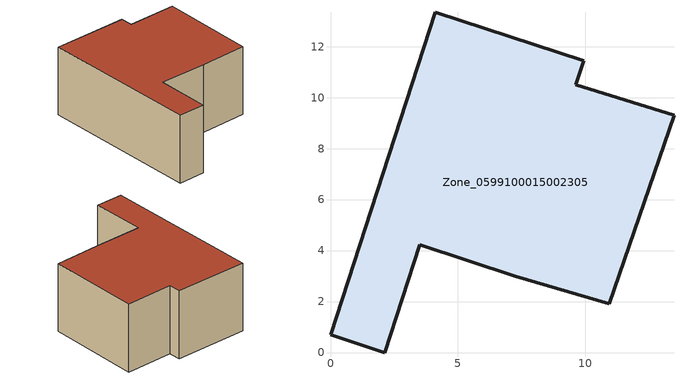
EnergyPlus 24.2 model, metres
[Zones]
Zone_0599100015002305
 floor ground (C_G): 3.5,4.22 2.13,0 0,0.69 4.1,13.34 9.93,11.45 9.63,10.5 13.48,9.31 10.94,1.91 7.25,3 z0.76
 wall outside (C_F): 10.94,1.91 13.48,9.31 9.63,10.5 9.93,11.45 4.1,13.34 0,0.69 2.13,0 3.5,4.22 7.25,3 10.94,1.91 z0.76:6.36
 roof outside (C_R): 7.25,3 10.94,1.91 13.48,9.31 9.63,10.5 9.93,11.45 4.1,13.34 0,0.69 2.13,0 3.5,4.22 z6.36
[BUILDING]
Pand.0599100015002305: North Axis=0; Terrain=City; Loads Convergence Tolerance Value=0.04; Temperature Convergence Tolerance Value=0.4; Solar Distribution=FullExterior; Maximum Number of Warmup Days=25; Minimum Number of Warmup Days=1
[Site:Location]
Rotterdam.The.Hague.AP_ZH_NLD Design_Conditions: Latitude=51.96; Longitude=4.45; Time Zone=1; Elevation=-4.5
[SITE:GROUNDTEMPERATURE:BUILDINGSURFACE]
18, 18, 18, 18, 18, 18, 18, 18, 18, 18, 18, 18
[MATERIAL] Thermal Absorptance=0.9; Solar Absorptance=0.7; Visible Absorptance=0.7
Name | Roughness | Thickness | Conductivity | Density | Specific Heat
G.TC.1965-1974 | MediumSmooth | 0.15 | 0.882353 | 540 | 1210
F.TC.1965-1974 | Rough | 0.3 | 0.697674 | 1920 | 840
R.TC.1965-1974 | MediumRough | 0.2 | 0.232558 | 1500 | 1000
[CONSTRUCTION]
C_G: G.TC.1965-1974
C_F: F.TC.1965-1974
C_R: R.TC.1965-1974
[ZONE]
Zone_0599100015002305: Type=1; Multiplier=1; Ceiling Height=Autocalculate; Volume=Autocalculate; Floor Area=autocalculate; Part of Total Floor Area=Yes
[ZONEINFILTRATION:DESIGNFLOWRATE]
Infil_Zone_0599100015002305: Zone or ZoneList or Space or SpaceList=Zone_0599100015002305; Schedule=AlwaysOn; Design Flow Rate Calculation Method=Flow/Area; Flow Rate per Floor Area=0.003; Constant Term Coefficient=1; Temperature Term Coefficient=0; Velocity Term Coefficient=0; Velocity Squared Term Coefficient=0
[HVACTEMPLATE:ZONE:IDEALLOADSAIRSYSTEM]
Zone_0599100015002305: Maximum Heating Supply Air Temperature=50; Minimum Cooling Supply Air Temperature=13; Maximum Heating Supply Air Humidity Ratio=0.0156; Minimum Cooling Supply Air Humidity Ratio=0.0077; Heating Limit=NoLimit; Cooling Limit=NoLimit; Dehumidification Control Type=ConstantSensibleHeatRatio; Cooling Sensible Heat Ratio=0.7; Dehumidification Setpoint=60; Humidification Control Type=None; Humidification Setpoint=30; Outdoor Air Method=None; Outdoor Air Flow Rate per Person=0.00944; Outdoor Air Flow Rate per Zone Floor Area=0; Outdoor Air Flow Rate per Zone=0; Demand Controlled Ventilation Type=None; Outdoor Air Economizer Type=NoEconomizer; Heat Recovery Type=None; Sensible Heat Recovery Effectiveness=0.7; Latent Heat Recovery Effectiveness=0.65
[ZONECONTROL:THERMOSTAT]
ThermostatControl_Zone_0599100015002305: Zone or ZoneList=Zone_0599100015002305; Control Type Schedule=DualSetpointControlType; Control 1=Thermostat_Zone_0599100015002305; Temperature Difference Between Cutout And Setpoint=0
[THERMOSTATSETPOINT:DUALSETPOINT]
Thermostat_Zone_0599100015002305: Heating Setpoint Temperature Schedule=HeatingSetpoint_Zone_0599100015002305; Cooling Setpoint Temperature Schedule=CoolingSetpoint_Zone_0599100015002305
[SCHEDULE:COMPACT]
HeatingSetpoint_Zone_0599100015002305: Through: 12/31, For: AllDays, Until: 24:00, 21
CoolingSetpoint_Zone_0599100015002305: Through: 12/31, For: AllDays, Until: 24:00, 24
DualSetpointControlType: Through: 12/31, For: AllDays, Until: 24:00, 4
AlwaysOn: Through: 12/31, For: AllDays, Until: 24:00, 1
